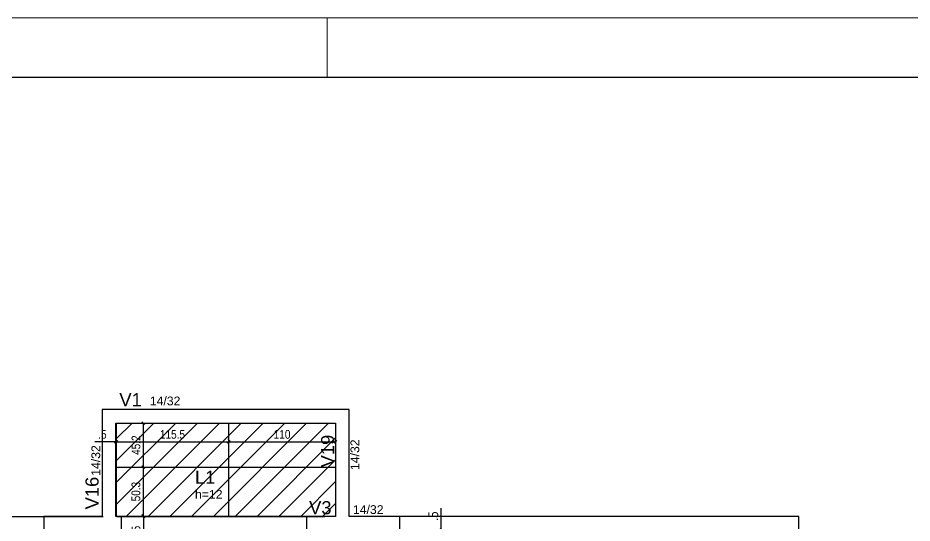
# Model space of a CAD drawing. Header units: millimetres. Extents: x 2519 to 6811, y 369 to 3117.
# Drawn here: x 4243 to 5163, y 2598 to 3117 of the extents above; entities that cross this region are included whole.
import ezdxf

# ---------------------------------------------------------------- set-up
doc = ezdxf.new("R2010")
doc.units = ezdxf.units.MM
for name, color, linetype in [('9', 8, 'Continuous'), ('COTA', 241, 'Continuous'), ('ES-VIGA', 3, 'Continuous'), ('L-D', 2, 'Continuous'), ('L-N', 4, 'Continuous'), ('Painéis', 200, 'Continuous'), ('VIG-D', 2, 'Continuous'), ('VIG-N', 4, 'Continuous')]:
    doc.layers.add(name, color=color, linetype=linetype)
doc.layers.add('FOLHA', color=255, linetype='Continuous', lineweight=5)
doc.layers.add('REAPROVEITAMENTO', color=251, linetype='Continuous', lineweight=9)
doc.styles.add('COTA TECNICA', font='techl___.ttf', dxfattribs={"height": 10})
doc.styles.add('COTA TECNICA-50', font='techl___.ttf', dxfattribs={"height": 9})
doc.styles.add('TQS_ARIAL', font='arial.ttf')
doc.dimstyles.new('COTA PAINEL-50', dxfattribs={"dimtxt": 9, "dimasz": 3, "dimexe": 3, "dimexo": 3, "dimgap": 3, "dimtad": 1, "dimdec": 1, "dimzin": 12, "dimdsep": 46, "dimtxsty": 'COTA TECNICA-50', "dimblk1": 'OBLIQUE', "dimblk2": 'OBLIQUE', "dimsah": 1, "dimcen": 0.9, "dimclrd": 4, "dimclre": 4, "dimclrt": 240, "dimadec": 1, "dimazin": 3, "dimtfac": 1, "dimtdec": 1, "dimtmove": 0, "dimatfit": 3, "dimfxl": 1, "dimtolj": 1, "dimtzin": 12, "dimarcsym": 0})
doc.dimstyles.new('PAINEL', dxfattribs={"dimtxt": 10, "dimasz": 3, "dimexe": 3, "dimexo": 3, "dimgap": 3, "dimtad": 1, "dimdec": 1, "dimzin": 12, "dimdsep": 46, "dimtxsty": 'COTA TECNICA', "dimblk1": 'OBLIQUE', "dimblk2": 'OBLIQUE', "dimsah": 1, "dimcen": 0.9, "dimclrd": 4, "dimclre": 4, "dimclrt": 240, "dimadec": 1, "dimazin": 3, "dimtfac": 1, "dimtdec": 1, "dimtmove": 0, "dimatfit": 3, "dimfxl": 1, "dimtolj": 1, "dimtzin": 12, "dimarcsym": 0})

# ---------------------------------------------------------------- blocks, each defined once
blk = doc.blocks.new('_Oblique')
at = {"color": 0, "linetype": 'ByBlock', "lineweight": -2}
blk.add_line((-0.5, -0.5), (0.5, 0.5), dxfattribs=at)
blk = doc.blocks.new('*D19')
at = {"layer": 'COTA', "color": 4, "lineweight": -2, "transparency": 16777216}
blk.add_line((4372.03, 2604.98), (4372.03, 2655.23), dxfattribs=at)
at = {"layer": 'Defpoints', "color": 0, "transparency": 16777216}
for p in [(4372.03, 2655.23), (4372.03, 2655.23), (4372.03, 2604.98)]:
    blk.add_point(p, dxfattribs=at)
at = {"layer": 'COTA', "color": 4, "lineweight": -2, "transparency": 16777216, "xscale": 3, "yscale": 3, "zscale": 3}
for p, rotation in [((4372.03, 2655.23), 90), ((4372.03, 2604.98), 270)]:
    blk.add_blockref('_Oblique', p, dxfattribs=dict(at, rotation=rotation))
at = {"layer": 'COTA', "color": 240, "transparency": 16777216, "insert": (4364.33, 2630.1), "char_height": 9, "attachment_point": 5, "rotation": 90, "style": 'COTA TECNICA-50'}
blk.add_mtext('\\A1;50.3', dxfattribs=at)
blk = doc.blocks.new('*D20')
at = {"layer": 'COTA', "color": 4, "lineweight": -2, "transparency": 16777216}
for p, q in [((4344.16, 2681.29), (4459.66, 2681.29)), ((4459.66, 2683.79), (4459.66, 2684.29))]:
    blk.add_line(p, q, dxfattribs=at)
at = {"layer": 'Defpoints', "color": 0, "transparency": 16777216}
for p in [(4344.16, 2681.29), (4459.66, 2681.29), (4459.66, 2680.79)]:
    blk.add_point(p, dxfattribs=at)
at = {"layer": 'COTA', "color": 4, "lineweight": -2, "transparency": 16777216, "xscale": 3, "yscale": 3, "zscale": 3, "rotation": 180}
blk.add_blockref('_Oblique', (4344.16, 2681.29), dxfattribs=at)
at = {"layer": 'COTA', "color": 4, "lineweight": -2, "transparency": 16777216, "xscale": 3, "yscale": 3, "zscale": 3}
blk.add_blockref('_Oblique', (4459.66, 2681.29), dxfattribs=at)
at = {"layer": 'COTA', "color": 240, "transparency": 16777216, "insert": (4401.91, 2688.89), "char_height": 9, "attachment_point": 5, "style": 'COTA TECNICA-50'}
blk.add_mtext('\\A1;115.5', dxfattribs=at)
blk = doc.blocks.new('*D21')
at = {"layer": 'COTA', "color": 4, "lineweight": -2, "transparency": 16777216}
blk.add_line((4459.66, 2681.29), (4569.66, 2681.29), dxfattribs=at)
at = {"layer": 'Defpoints', "color": 0, "transparency": 16777216}
for p in [(4459.66, 2681.29), (4569.66, 2681.29), (4569.66, 2681.29)]:
    blk.add_point(p, dxfattribs=at)
at = {"layer": 'COTA', "color": 4, "lineweight": -2, "transparency": 16777216, "xscale": 3, "yscale": 3, "zscale": 3, "rotation": 180}
blk.add_blockref('_Oblique', (4459.66, 2681.29), dxfattribs=at)
at = {"layer": 'COTA', "color": 4, "lineweight": -2, "transparency": 16777216, "xscale": 3, "yscale": 3, "zscale": 3}
blk.add_blockref('_Oblique', (4569.66, 2681.29), dxfattribs=at)
at = {"layer": 'COTA', "color": 240, "transparency": 16777216, "insert": (4514.66, 2688.88), "char_height": 9, "attachment_point": 5, "style": 'COTA TECNICA-50'}
blk.add_mtext('\\A1;110', dxfattribs=at)
blk = doc.blocks.new('*D22')
at = {"layer": 'COTA', "color": 4, "lineweight": -2, "transparency": 16777216}
for p, q in [((4372.03, 2604.98), (4372.03, 2607.98)), ((4372.03, 2604.98), (4372.03, 2604.48)), ((4372.03, 2604.48), (4372.03, 2582.88))]:
    blk.add_line(p, q, dxfattribs=at)
at = {"layer": 'Defpoints', "color": 0, "transparency": 16777216}
for p in [(4372.03, 2604.98), (4372.03, 2604.48), (4372.03, 2604.48)]:
    blk.add_point(p, dxfattribs=at)
at = {"layer": 'COTA', "color": 4, "lineweight": -2, "transparency": 16777216, "xscale": 3, "yscale": 3, "zscale": 3}
for p, rotation in [((4372.03, 2604.98), 270), ((4372.03, 2604.48), 90)]:
    blk.add_blockref('_Oblique', p, dxfattribs=dict(at, rotation=rotation))
at = {"layer": 'COTA', "color": 240, "transparency": 16777216, "insert": (4364.43, 2590.68), "char_height": 9, "attachment_point": 5, "rotation": 90, "style": 'COTA TECNICA-50'}
blk.add_mtext('\\A1;.5', dxfattribs=at)
blk = doc.blocks.new('*D23')
at = {"layer": 'COTA', "color": 4, "lineweight": -2, "transparency": 16777216}
for p, q in [((4343.66, 2681.29), (4322.07, 2681.29)), ((4344.16, 2681.29), (4343.66, 2681.29)), ((4344.16, 2681.29), (4347.16, 2681.29))]:
    blk.add_line(p, q, dxfattribs=at)
at = {"layer": 'Defpoints', "color": 0, "transparency": 16777216}
for p in [(4343.66, 2681.29), (4343.66, 2681.29), (4344.16, 2681.29)]:
    blk.add_point(p, dxfattribs=at)
at = {"layer": 'COTA', "color": 4, "lineweight": -2, "transparency": 16777216, "xscale": 3, "yscale": 3, "zscale": 3}
blk.add_blockref('_Oblique', (4343.66, 2681.29), dxfattribs=at)
at = {"layer": 'COTA', "color": 4, "lineweight": -2, "transparency": 16777216, "xscale": 3, "yscale": 3, "zscale": 3, "rotation": 180}
blk.add_blockref('_Oblique', (4344.16, 2681.29), dxfattribs=at)
at = {"layer": 'COTA', "color": 240, "transparency": 16777216, "insert": (4329.86, 2688.89), "char_height": 9, "attachment_point": 5, "style": 'COTA TECNICA-50'}
blk.add_mtext('\\A1;.5', dxfattribs=at)
blk = doc.blocks.new('*D24')
at = {"layer": 'COTA', "color": 4, "lineweight": -2, "transparency": 16777216}
blk.add_line((4372.03, 2655.23), (4372.03, 2700.48), dxfattribs=at)
at = {"layer": 'Defpoints', "color": 0, "transparency": 16777216}
for p in [(4372.03, 2700.48), (4372.03, 2700.48), (4372.03, 2655.23)]:
    blk.add_point(p, dxfattribs=at)
at = {"layer": 'COTA', "color": 4, "lineweight": -2, "transparency": 16777216, "xscale": 3, "yscale": 3, "zscale": 3}
for p, rotation in [((4372.03, 2700.48), 90), ((4372.03, 2655.23), 270)]:
    blk.add_blockref('_Oblique', p, dxfattribs=dict(at, rotation=rotation))
at = {"layer": 'COTA', "color": 240, "transparency": 16777216, "insert": (4364.43, 2677.85), "char_height": 9, "attachment_point": 5, "rotation": 90, "style": 'COTA TECNICA-50'}
blk.add_mtext('\\A1;45.2', dxfattribs=at)
blk = doc.blocks.new('*D85')
at = {"layer": 'COTA', "color": 4, "lineweight": -2, "transparency": 16777216}
for p, q in [((4678.35, 2590.48), (4678.35, 2613.13)), ((4678.35, 2589.98), (4678.35, 2590.48)), ((4678.35, 2589.98), (4678.35, 2586.98))]:
    blk.add_line(p, q, dxfattribs=at)
at = {"layer": 'Defpoints', "color": 0, "transparency": 16777216}
for p in [(4678.35, 2590.48), (4678.35, 2590.48), (4678.35, 2589.98)]:
    blk.add_point(p, dxfattribs=at)
at = {"layer": 'COTA', "color": 4, "lineweight": -2, "transparency": 16777216, "xscale": 3, "yscale": 3, "zscale": 3}
for p, rotation in [((4678.35, 2590.48), 270), ((4678.35, 2589.98), 90)]:
    blk.add_blockref('_Oblique', p, dxfattribs=dict(at, rotation=rotation))
at = {"layer": 'COTA', "color": 240, "transparency": 16777216, "insert": (4670.24, 2604.8), "char_height": 10, "attachment_point": 5, "rotation": 90, "style": 'COTA TECNICA'}
blk.add_mtext('\\A1;.5', dxfattribs=at)

msp = doc.modelspace()

# ---------------------------------------------------------------- hatches: boundary and pattern name
at = {"layer": 'REAPROVEITAMENTO', "linetype": 'ByBlock'}
h = msp.add_hatch(dxfattribs=at)
h.set_pattern_fill('ANSI31', color=256, scale=5, style=2)
h.set_pattern_definition([(45, (-1274.258, -374.748), (-11.22532, 11.22532), [])])
h.paths.add_polyline_path([(4344.16, 2604.98), (4569.66, 2604.98), (4569.66, 2700.48), (4344.16, 2700.48)])

# ---------------------------------------------------------------- linework, layer by layer
at = {"color": 30}
msp.add_line((2671.28, 3056.01), (6749.76, 3056.01), dxfattribs=at)
at = {"layer": '9', "color": 8, "linetype": 'Continuous'}
for p, q in [((4235.66, 2604.48), (4330.61, 2604.48)), ((4344.61, 2604.48), (4558.58, 2604.48)), ((5046.16, 2604.48), (4583.66, 2604.48)), ((5046.16, 2349.48), (5046.16, 2604.48))]:
    msp.add_line(p, q, dxfattribs=at)
at = {"layer": 'ES-VIGA', "linetype": 'Continuous'}
msp.add_lwpolyline([(4569.66, 2604.48), (4539.66, 2604.48), (4539.66, 2590.48), (4635.71, 2590.48), (4635.71, 2604.48), (4583.66, 2604.48), (4583.66, 2714.48), (4329.66, 2714.48), (4329.66, 2604.48), (4269.66, 2604.48), (4269.66, 2590.48), (4349.66, 2590.48), (4349.66, 2604.48), (4343.66, 2604.48), (4343.66, 2700.48), (4569.66, 2700.48), (4569.66, 2604.48)], dxfattribs=at)
at = {"layer": 'FOLHA'}
for p, q in [((2518.87, 3116.98), (6810.72, 3116.98)), ((4561.16, 3116.98), (4561.16, 3056.01))]:
    msp.add_line(p, q, dxfattribs=at)
at = {"layer": 'Painéis'}
for p, q in [((4344.16, 2700.48), (4344.16, 2604.98)), ((4459.66, 2700.48), (4459.66, 2604.98)), ((4344.16, 2655.23), (4569.66, 2655.23)), ((4344.16, 2604.98), (4569.66, 2604.98))]:
    msp.add_line(p, q, dxfattribs=at)

# ---------------------------------------------------------------- texts
at = {"layer": 'L-D', "linetype": 'Continuous', "style": 'TQS_ARIAL'}
msp.add_text('h=12', height=9, dxfattribs=at).set_placement((4425.07, 2622.79))
at = {"layer": 'L-N', "linetype": 'Continuous', "style": 'TQS_ARIAL'}
msp.add_text('L1', height=13.5, dxfattribs=at).set_placement((4425.07, 2638.09))
at = {"layer": 'VIG-D', "linetype": 'Continuous', "style": 'TQS_ARIAL'}
for p in [(4378.62, 2718.78), (4587.57, 2607.12)]:
    msp.add_text('14/32', height=9, dxfattribs=at).set_placement(p)
for p in [(4327.55, 2646.31), (4594.07, 2652.29)]:
    msp.add_text('14/32', height=9, rotation=90, dxfattribs=at).set_placement(p)
at = {"layer": 'VIG-N', "linetype": 'Continuous', "style": 'TQS_ARIAL'}
for s, p in [('V1', (4347.27, 2717.79)), ('V3', (4542.48, 2606.79))]:
    msp.add_text(s, height=13.5, dxfattribs=at).set_placement(p)
for s, p in [('V19', (4568.25, 2654.96)), ('V16', (4325.94, 2611.8))]:
    msp.add_text(s, height=13.5, rotation=90, dxfattribs=at).set_placement(p)

# ---------------------------------------------------------------- dimensions: what is measured, and where the dimension line sits
at = {"layer": 'COTA'}
for base, p1, p2, dimstyle, picture, middle in [((4372.03029874, 2700.47507526), (4372.03029874, 2655.22507526), (4372.03029874, 2700.47507526), 'COTA PAINEL-50', '*D24', (4364.43161453, 2677.85007526)), ((4372.03029874, 2655.22507526), (4372.03029874, 2604.97507526), (4372.03029874, 2655.22507526), 'COTA PAINEL-50', '*D19', (4364.33293032, 2630.10007526)), ((4678.35, 2590.48), (4678.35, 2589.98), (4678.35, 2590.48), 'PAINEL', '*D85', (4670.24, 2604.8))]:
    dim = msp.add_linear_dim(base=base, p1=p1, p2=p2, angle=90, dimstyle=dimstyle, dxfattribs=at)
    dim.commit()
    dim.dimension.update_dxf_attribs({"geometry": picture, "text_midpoint": middle})
for base, p1, p2, picture, middle in [((4343.66, 2681.29), (4344.16, 2681.29), (4343.66, 2681.29), '*D23', (4329.86, 2688.89)), ((4459.66, 2681.29), (4344.16, 2681.29), (4459.66, 2680.79), '*D20', (4401.91, 2688.89)), ((4569.66, 2681.29), (4459.66, 2681.29), (4569.66, 2681.29), '*D21', (4514.66, 2688.88))]:
    dim = msp.add_linear_dim(base=base, p1=p1, p2=p2, dimstyle='COTA PAINEL-50', dxfattribs=at)
    dim.commit()
    dim.dimension.update_dxf_attribs({"geometry": picture, "text_midpoint": middle})
dim = msp.add_linear_dim(base=(4372.03, 2604.48), p1=(4372.03, 2604.98), p2=(4372.03, 2604.48), angle=90, dimstyle='COTA PAINEL-50', dxfattribs=at)
dim.commit()
dim.dimension.update_dxf_attribs({"geometry": '*D22', "text_midpoint": (4372.03, 2590.68), "dimtype": 160})

doc.saveas('drawing.dxf')
